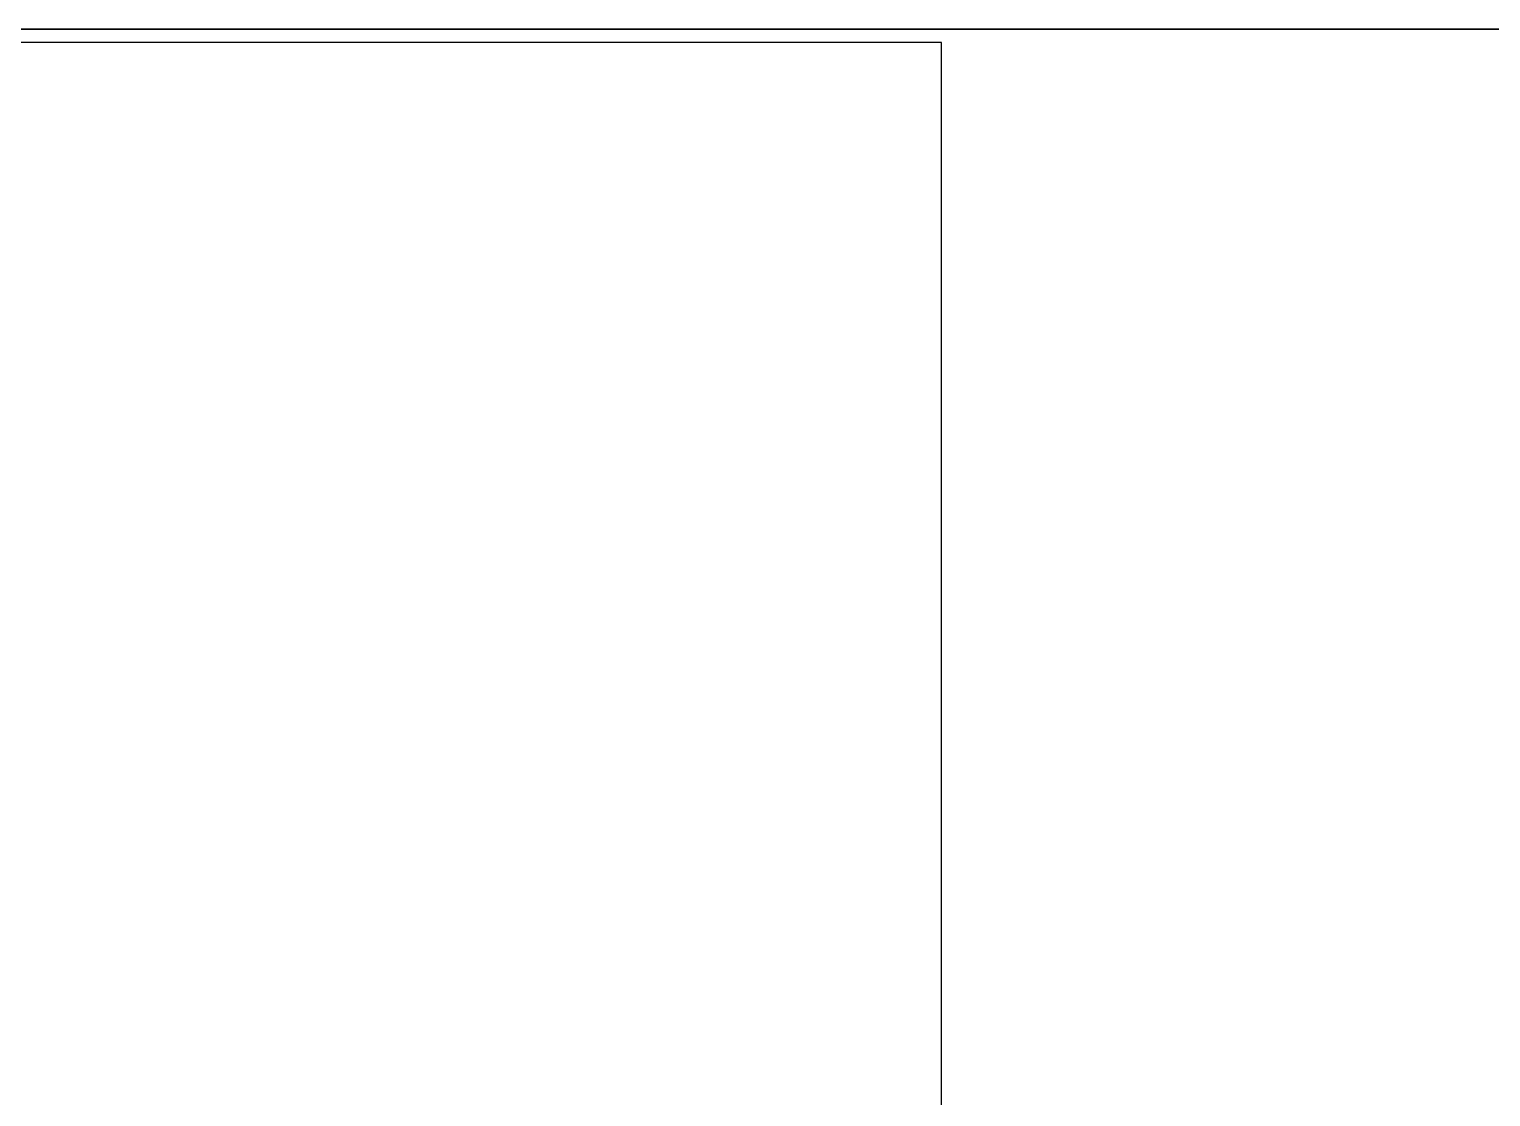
# Model space of a CAD drawing. Header units: millimetres. Extents: x 3633 to 4629, y 3430 to 3787.
# Drawn here: x 4160.121 to 4160.2817, y 3500.4903 to 3500.6077 of the extents above; entities that cross this region are included whole.
import ezdxf

# ---------------------------------------------------------------- set-up
doc = ezdxf.new("R2010")
doc.units = ezdxf.units.MM

# ---------------------------------------------------------------- blocks, each defined once
blk = doc.blocks.new('A$C19EF2607')
at = {"color": 0}
for p, q in [((20946.78673709877, 15724.7458443923), (20746.79735918768, 15724.7458443924)), ((20816.70983331779, 15724.4513523847), (20746.78716057289, 15724.45097165316)), ((20816.70983331779, 15694.45180398392), (20816.70983331779, 15724.4513523847))]:
    blk.add_line(p, q, dxfattribs=at)
at = {"color": 0, "transparency": 33554687}
blk.add_line((20746.79735918768, 15724.7458443924), (20946.78673709778, 15724.7458443923), dxfattribs=at)

msp = doc.modelspace()

# ---------------------------------------------------------------- block references
at = {"color": 0, "xscale": 0.005, "yscale": 0.005, "zscale": 0.005}
msp.add_blockref('A$C19EF2607', (4056.137743174857, 3421.98396506303), dxfattribs=at)

doc.saveas('drawing.dxf')
